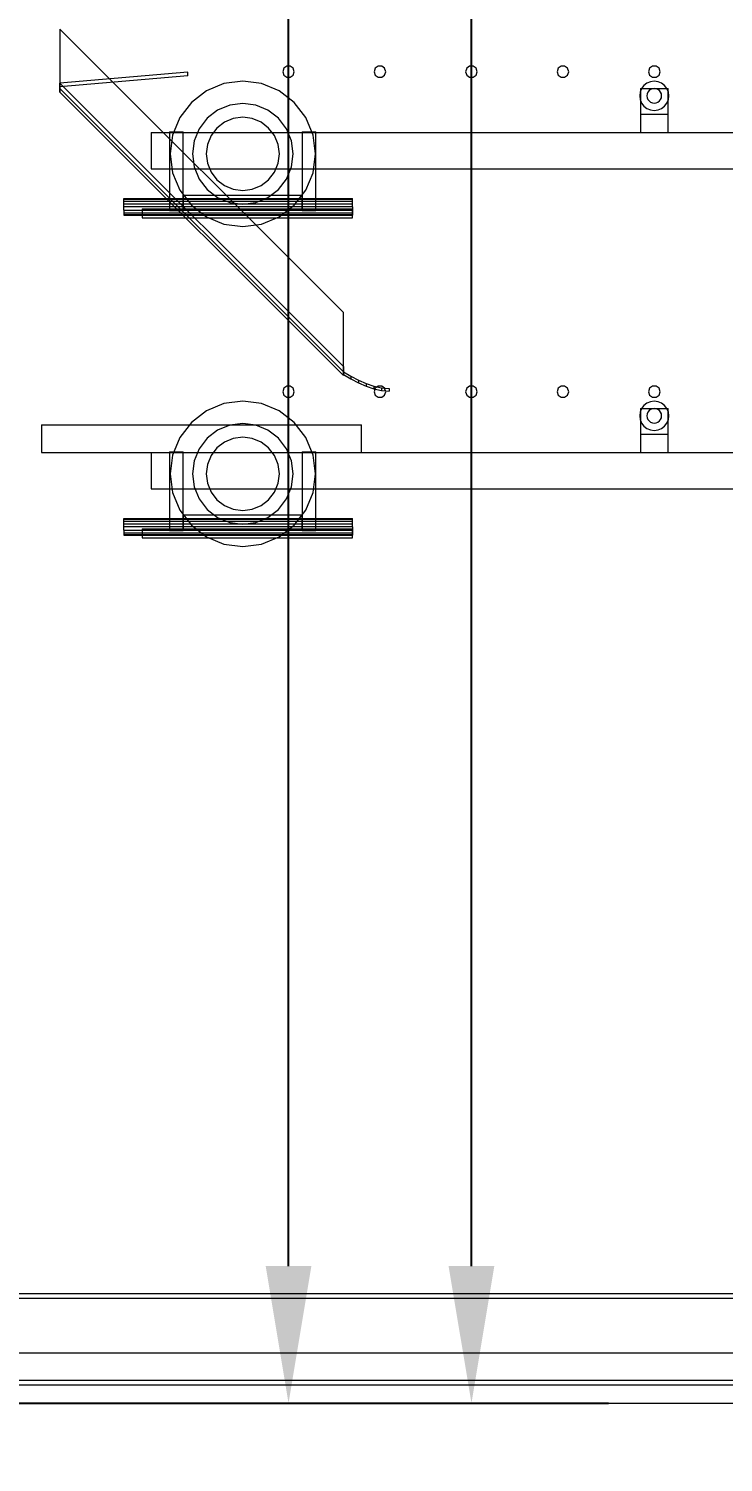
# Model space of a CAD drawing. Header units: millimetres. Extents: x -1970 to 59977, y -50268 to 6837.
# Drawn here: x 39055 to 39815, y -65 to 1503 of the extents above; entities that cross this region are included whole.
import ezdxf

# ---------------------------------------------------------------- set-up
doc = ezdxf.new("R2010")
doc.units = ezdxf.units.MM
for name, color, linetype, lineweight in [('COTAS_O', 1, 'Continuous', 0), ('COTAS_P', 1, 'Continuous', 0), ('lateral_secador', 7, 'Continuous', 0)]:
    doc.layers.add(name, color=color, linetype=linetype, lineweight=lineweight)
doc.dimstyles.new('R19_100', dxfattribs={"dimtxt": 250, "dimasz": 150, "dimexe": 150, "dimexo": 80, "dimgap": 100, "dimtad": 1, "dimtih": 1, "dimtoh": 1, "dimdsep": 46, "dimcen": 0.09, "dimadec": 0, "dimazin": 0, "dimtfac": 1, "dimtdec": 4, "dimtofl": 0, "dimtmove": 0, "dimatfit": 3, "dimfxl": 1, "dimtolj": 1, "dimtzin": 0, "dimarcsym": 0})

# ---------------------------------------------------------------- blocks, each defined once
blk = doc.blocks.new('*D11')
at = {"layer": 'COTAS_P', "color": 0, "lineweight": -2, "transparency": 16777216}
for p, q in [((39019.3, 3500), (39489.3, 3500)), ((39339.3, 150), (39339.3, 3350)), ((39019.3, 0), (39489.3, 0))]:
    blk.add_line(p, q, dxfattribs=at)
at = {"layer": 'COTAS_P', "color": 0, "transparency": 16777216}
for points in [[(39314.3, 3350), (39364.3, 3350), (39339.3, 3500)], [(39314.3, 150), (39364.3, 150), (39339.3, 0)]]:
    blk.add_solid(points, dxfattribs=at)
at = {"layer": 'Defpoints', "color": 0, "transparency": 16777216}
for p in [(38939.3, 3500), (39339.3, 3500), (38939.3, 0)]:
    blk.add_point(p, dxfattribs=at)
blk = doc.blocks.new('*D22')
at = {"layer": 'COTAS_O', "color": 0, "lineweight": -2, "transparency": 16777216}
for p, q in [((38839.3, -80), (38839.3, -1050)), ((58839.3, -80), (58839.3, -1050)), ((38989.3, -900), (58689.3, -900))]:
    blk.add_line(p, q, dxfattribs=at)
at = {"layer": 'COTAS_O', "color": 0, "transparency": 16777216}
for points in [[(38989.3, -875), (38989.3, -925), (38839.3, -900)], [(58689.3, -875), (58689.3, -925), (58839.3, -900)]]:
    blk.add_solid(points, dxfattribs=at)
at = {"layer": 'Defpoints', "color": 0, "transparency": 16777216}
for p in [(38839.3, 0), (58839.3, 0), (58839.3, -900)]:
    blk.add_point(p, dxfattribs=at)
blk = doc.blocks.new('*D23')
at = {"layer": 'COTAS_O', "color": 0, "lineweight": -2, "transparency": 16777216}
for p, q in [((38919.3, 3000), (39689.3, 3000)), ((39539.3, 150), (39539.3, 2850)), ((38919.3, 0), (39689.3, 0))]:
    blk.add_line(p, q, dxfattribs=at)
at = {"layer": 'COTAS_O', "color": 0, "transparency": 16777216}
for points in [[(39514.3, 2850), (39564.3, 2850), (39539.3, 3000)], [(39514.3, 150), (39564.3, 150), (39539.3, 0)]]:
    blk.add_solid(points, dxfattribs=at)
at = {"layer": 'Defpoints', "color": 0, "transparency": 16777216}
for p in [(38839.3, 3000), (39539.3, 3000), (38839.3, 0)]:
    blk.add_point(p, dxfattribs=at)
blk = doc.blocks.new('*D24')
at = {"layer": 'COTAS_P', "color": 0, "lineweight": -2, "transparency": 16777216}
for p, q in [((112.7, -80), (112.7, -2650)), ((59977.3, -80), (59977.3, -2650)), ((262.7, -2500), (59827.3, -2500))]:
    blk.add_line(p, q, dxfattribs=at)
at = {"layer": 'COTAS_P', "color": 0, "transparency": 16777216}
for points in [[(262.7, -2475), (262.7, -2525), (112.7, -2500)], [(59827.3, -2475), (59827.3, -2525), (59977.3, -2500)]]:
    blk.add_solid(points, dxfattribs=at)
at = {"layer": 'Defpoints', "color": 0, "transparency": 16777216}
for p in [(112.7, 0), (59977.3, 0), (59977.3, -2500)]:
    blk.add_point(p, dxfattribs=at)

msp = doc.modelspace()

# ---------------------------------------------------------------- linework, layer by layer
at = {"layer": 'lateral_secador'}
for p, q in [((39399.253, 1193), (39089.253, 1503)), ((39089.253, 1503), (39089.253, 1434)), ((39334.116, 1460.082), (39332.903, 1456.35)), ((39337.291, 1462.389), (39334.116, 1460.082)), ((39341.215, 1462.389), (39337.291, 1462.389)), ((39344.39, 1460.082), (39341.215, 1462.389)), ((39345.603, 1456.35), (39344.39, 1460.082)), ((39434.116, 1460.082), (39432.903, 1456.35)), ((39437.291, 1462.389), (39434.116, 1460.082)), ((39441.215, 1462.389), (39437.291, 1462.389)), ((39444.39, 1460.082), (39441.215, 1462.389)), ((39445.603, 1456.35), (39444.39, 1460.082)), ((39534.116, 1460.082), (39532.903, 1456.35)), ((39537.291, 1462.389), (39534.116, 1460.082)), ((39541.215, 1462.389), (39537.291, 1462.389)), ((39544.39, 1460.082), (39541.215, 1462.389)), ((39545.603, 1456.35), (39544.39, 1460.082)), ((39634.116, 1460.082), (39632.903, 1456.35)), ((39637.291, 1462.389), (39634.116, 1460.082)), ((39641.215, 1462.389), (39637.291, 1462.389)), ((39644.39, 1460.082), (39641.215, 1462.389)), ((39645.603, 1456.35), (39644.39, 1460.082)), ((39734.116, 1460.082), (39732.903, 1456.35)), ((39737.291, 1462.389), (39734.116, 1460.082)), ((39741.215, 1462.389), (39737.291, 1462.389)), ((39744.39, 1460.082), (39741.215, 1462.389)), ((39745.603, 1456.35), (39744.39, 1460.082)), ((39229.253, 1456), (39089.253, 1444)), ((39229.253, 1452), (39089.253, 1440)), ((39089.253, 1444), (39399.253, 1134)), ((39089.253, 1438), (39089.253, 1444)), ((39089.253, 1444), (39089.253, 1440)), ((39229.253, 1452), (39229.253, 1456)), ((39268.677, 1443.291), (39249.503, 1435.349)), ((39289.253, 1446), (39268.677, 1443.291)), ((39309.829, 1443.291), (39289.253, 1446)), ((39329.003, 1435.349), (39309.829, 1443.291)), ((39332.903, 1456.35), (39334.116, 1452.618)), ((39334.116, 1452.618), (39337.291, 1450.311)), ((39337.291, 1450.311), (39341.215, 1450.311)), ((39341.215, 1450.311), (39344.39, 1452.618)), ((39344.39, 1452.618), (39345.603, 1456.35)), ((39432.903, 1456.35), (39434.116, 1452.618)), ((39434.116, 1452.618), (39437.291, 1450.311)), ((39437.291, 1450.311), (39441.215, 1450.311)), ((39441.215, 1450.311), (39444.39, 1452.618)), ((39444.39, 1452.618), (39445.603, 1456.35)), ((39532.903, 1456.35), (39534.116, 1452.618)), ((39534.116, 1452.618), (39537.291, 1450.311)), ((39537.291, 1450.311), (39541.215, 1450.311)), ((39541.215, 1450.311), (39544.39, 1452.618)), ((39544.39, 1452.618), (39545.603, 1456.35)), ((39632.903, 1456.35), (39634.116, 1452.618)), ((39634.116, 1452.618), (39637.291, 1450.311)), ((39637.291, 1450.311), (39641.215, 1450.311)), ((39641.215, 1450.311), (39644.39, 1452.618)), ((39644.39, 1452.618), (39645.603, 1456.35)), ((39731.253, 1443.856), (39727.939, 1441.314)), ((39735.112, 1445.455), (39731.253, 1443.856)), ((39732.903, 1456.35), (39734.116, 1452.618)), ((39734.116, 1452.618), (39737.291, 1450.311)), ((39739.253, 1446), (39735.112, 1445.455)), ((39737.291, 1450.311), (39741.215, 1450.311)), ((39743.394, 1445.455), (39739.253, 1446)), ((39741.215, 1450.311), (39744.39, 1452.618)), ((39747.253, 1443.856), (39743.394, 1445.455)), ((39744.39, 1452.618), (39745.603, 1456.35)), ((39750.567, 1441.314), (39747.253, 1443.856)), ((39089.253, 1438), (39399.253, 1128)), ((39089.253, 1434), (39089.253, 1438)), ((39089.253, 1434), (39399.253, 1124)), ((39249.503, 1435.349), (39233.038, 1422.715)), ((39345.468, 1422.715), (39329.003, 1435.349)), ((39723.798, 1434.141), (39723.253, 1430)), ((39723.253, 1430), (39723.798, 1425.859)), ((39725.397, 1438), (39723.798, 1434.141)), ((39724.253, 1438), (39754.253, 1438)), ((39724.253, 1438), (39724.253, 1410)), ((39727.939, 1441.314), (39725.397, 1438)), ((39731.526, 1432.071), (39731.253, 1430)), ((39731.253, 1430), (39731.526, 1427.929)), ((39732.325, 1434), (39731.526, 1432.071)), ((39731.526, 1427.929), (39732.325, 1426)), ((39733.596, 1435.657), (39732.325, 1434)), ((39735.253, 1436.928), (39733.596, 1435.657)), ((39737.182, 1437.727), (39735.253, 1436.928)), ((39739.253, 1438), (39737.182, 1437.727)), ((39741.324, 1437.727), (39739.253, 1438)), ((39743.253, 1436.928), (39741.324, 1437.727)), ((39744.91, 1435.657), (39743.253, 1436.928)), ((39746.181, 1434), (39744.91, 1435.657)), ((39746.98, 1432.071), (39746.181, 1434)), ((39746.181, 1426), (39746.98, 1427.929)), ((39747.253, 1430), (39746.98, 1432.071)), ((39746.98, 1427.929), (39747.253, 1430)), ((39753.109, 1438), (39750.567, 1441.314)), ((39754.708, 1434.141), (39753.109, 1438)), ((39754.253, 1410), (39754.253, 1438)), ((39755.253, 1430), (39754.708, 1434.141)), ((39754.708, 1425.859), (39755.253, 1430)), ((39233.038, 1422.715), (39220.404, 1406.25)), ((39261.753, 1414.131), (39250.362, 1405.391)), ((39275.018, 1419.626), (39261.753, 1414.131)), ((39289.253, 1421.5), (39275.018, 1419.626)), ((39303.488, 1419.626), (39289.253, 1421.5)), ((39316.753, 1414.131), (39303.488, 1419.626)), ((39328.144, 1405.391), (39316.753, 1414.131)), ((39358.102, 1406.25), (39345.468, 1422.715)), ((39723.798, 1425.859), (39725.397, 1422)), ((39725.397, 1422), (39727.939, 1418.686)), ((39727.939, 1418.686), (39731.253, 1416.144)), ((39731.253, 1416.144), (39735.112, 1414.545)), ((39732.325, 1426), (39733.596, 1424.343)), ((39733.596, 1424.343), (39735.253, 1423.072)), ((39735.112, 1414.545), (39739.253, 1414)), ((39735.253, 1423.072), (39737.182, 1422.273)), ((39737.182, 1422.273), (39739.253, 1422)), ((39739.253, 1422), (39741.324, 1422.273)), ((39739.253, 1414), (39743.394, 1414.545)), ((39741.324, 1422.273), (39743.253, 1423.072)), ((39743.253, 1423.072), (39744.91, 1424.343)), ((39743.394, 1414.545), (39747.253, 1416.144)), ((39744.91, 1424.343), (39746.181, 1426)), ((39747.253, 1416.144), (39750.567, 1418.686)), ((39750.567, 1418.686), (39753.109, 1422)), ((39753.109, 1422), (39754.708, 1425.859)), ((39220.404, 1406.25), (39212.462, 1387.076)), ((39250.362, 1405.391), (39241.622, 1394)), ((39269.253, 1401.141), (39260.969, 1394.784)), ((39278.9, 1405.137), (39269.253, 1401.141)), ((39289.253, 1406.5), (39278.9, 1405.137)), ((39299.606, 1405.137), (39289.253, 1406.5)), ((39309.253, 1401.141), (39299.606, 1405.137)), ((39317.537, 1394.784), (39309.253, 1401.141)), ((39336.884, 1394), (39328.144, 1405.391)), ((39366.044, 1387.076), (39358.102, 1406.25)), ((39724.253, 1410), (39754.253, 1410)), ((39724.253, 1410), (39724.253, 1390)), ((39754.253, 1390), (39754.253, 1410)), ((39189.253, 1390), (58489.253, 1390)), ((39189.253, 1390), (39189.253, 1350)), ((39209.253, 1390.5), (39224.253, 1390.5)), ((39209.253, 1390.5), (39209.253, 1304.5)), ((39212.462, 1387.076), (39209.753, 1366.5)), ((39224.253, 1304.5), (39224.253, 1390.5)), ((39236.127, 1380.735), (39234.253, 1366.5)), ((39241.622, 1394), (39236.127, 1380.735)), ((39254.612, 1386.5), (39250.616, 1376.853)), ((39260.969, 1394.784), (39254.612, 1386.5)), ((39323.894, 1386.5), (39317.537, 1394.784)), ((39327.89, 1376.853), (39323.894, 1386.5)), ((39342.379, 1380.735), (39336.884, 1394)), ((39344.253, 1366.5), (39342.379, 1380.735)), ((39354.253, 1390.5), (39369.253, 1390.5)), ((39354.253, 1390.5), (39354.253, 1304.5)), ((39368.753, 1366.5), (39366.044, 1387.076)), ((39369.253, 1304.5), (39369.253, 1390.5)), ((39724.253, 1390), (39754.253, 1390)), ((39209.753, 1366.5), (39212.462, 1345.924)), ((39234.253, 1366.5), (39236.127, 1352.265)), ((39250.616, 1376.853), (39249.253, 1366.5)), ((39249.253, 1366.5), (39250.616, 1356.147)), ((39329.253, 1366.5), (39327.89, 1376.853)), ((39327.89, 1356.147), (39329.253, 1366.5)), ((39342.379, 1352.265), (39344.253, 1366.5)), ((39366.044, 1345.924), (39368.753, 1366.5)), ((39189.253, 1350), (58489.253, 1350)), ((39236.127, 1352.265), (39241.622, 1339)), ((39250.616, 1356.147), (39254.612, 1346.5)), ((39323.894, 1346.5), (39327.89, 1356.147)), ((39336.884, 1339), (39342.379, 1352.265)), ((39212.462, 1345.924), (39220.404, 1326.75)), ((39241.622, 1339), (39250.362, 1327.609)), ((39254.612, 1346.5), (39260.969, 1338.216)), ((39260.969, 1338.216), (39269.253, 1331.859)), ((39309.253, 1331.859), (39317.537, 1338.216)), ((39317.537, 1338.216), (39323.894, 1346.5)), ((39328.144, 1327.609), (39336.884, 1339)), ((39358.102, 1326.75), (39366.044, 1345.924)), ((39159.253, 1316.815), (39159.253, 1317.5)), ((39159.253, 1317.5), (39409.253, 1317.5)), ((39220.404, 1326.75), (39233.038, 1310.285)), ((39224.253, 1321.5), (39354.253, 1321.5)), ((39224.253, 1321.5), (39224.253, 1306.5)), ((39250.362, 1327.609), (39261.753, 1318.869)), ((39261.753, 1318.869), (39275.018, 1313.374)), ((39269.253, 1331.859), (39278.9, 1327.863)), ((39278.9, 1327.863), (39289.253, 1326.5)), ((39289.253, 1326.5), (39299.606, 1327.863)), ((39299.606, 1327.863), (39309.253, 1331.859)), ((39303.488, 1313.374), (39316.753, 1318.869)), ((39316.753, 1318.869), (39328.144, 1327.609)), ((39345.468, 1310.285), (39358.102, 1326.75)), ((39354.253, 1306.5), (39354.253, 1321.5)), ((39409.253, 1316.815), (39409.253, 1317.5)), ((39159.253, 1314.864), (39159.253, 1316.815)), ((39159.253, 1316.815), (39409.253, 1316.815)), ((39159.253, 1311.944), (39159.253, 1314.864)), ((39159.253, 1314.864), (39409.253, 1314.864)), ((39159.253, 1308.5), (39159.253, 1311.944)), ((39159.253, 1311.944), (39409.253, 1311.944)), ((39159.253, 1305.056), (39159.253, 1308.5)), ((39409.253, 1308.5), (39159.253, 1308.5)), ((39159.253, 1305.056), (39159.253, 1302.136)), ((39159.253, 1305.056), (39409.253, 1305.056)), ((39159.253, 1302.136), (39159.253, 1300.185)), ((39159.253, 1302.136), (39409.253, 1302.136)), ((39179.253, 1306.5), (39409.253, 1306.5)), ((39179.253, 1306.5), (39179.253, 1296.5)), ((39209.253, 1304.5), (39224.253, 1304.5)), ((39224.253, 1306.5), (39354.253, 1306.5)), ((39233.038, 1310.285), (39249.503, 1297.651)), ((39275.018, 1313.374), (39289.253, 1311.5)), ((39289.253, 1311.5), (39303.488, 1313.374)), ((39329.003, 1297.651), (39345.468, 1310.285)), ((39354.253, 1304.5), (39369.253, 1304.5)), ((39409.253, 1314.864), (39409.253, 1316.815)), ((39409.253, 1311.944), (39409.253, 1314.864)), ((39409.253, 1308.5), (39409.253, 1311.944)), ((39409.253, 1308.5), (39409.253, 1305.056)), ((39409.253, 1296.5), (39409.253, 1306.5)), ((39409.253, 1305.056), (39409.253, 1302.136)), ((39409.253, 1302.136), (39409.253, 1300.185)), ((39159.253, 1300.185), (39159.253, 1299.5)), ((39159.253, 1300.185), (39409.253, 1300.185)), ((39159.253, 1299.5), (39409.253, 1299.5)), ((39179.253, 1296.5), (39409.253, 1296.5)), ((39249.503, 1297.651), (39268.677, 1289.709)), ((39268.677, 1289.709), (39289.253, 1287)), ((39289.253, 1287), (39309.829, 1289.709)), ((39309.829, 1289.709), (39329.003, 1297.651)), ((39409.253, 1300.185), (39409.253, 1299.5)), ((39399.253, 1124), (39399.253, 1193)), ((39399.253, 1134), (39399.253, 1128)), ((39399.253, 1128), (39399.253, 1124)), ((39399.253, 1128), (39407.586, 1123.341)), ((39399.253, 1125), (39399.253, 1128)), ((39399.253, 1125), (39407.586, 1120.341)), ((39407.586, 1123.341), (39407.586, 1120.341)), ((39407.586, 1123.341), (39415.92, 1119)), ((39407.586, 1120.341), (39415.92, 1116)), ((39415.92, 1119), (39415.92, 1116)), ((39415.92, 1119), (39424.253, 1115.272)), ((39415.92, 1116), (39424.253, 1112.272)), ((39424.253, 1115.272), (39424.253, 1112.272)), ((39424.253, 1115.272), (39432.586, 1112.412)), ((39334.116, 1110.082), (39332.903, 1106.35)), ((39332.903, 1106.35), (39334.116, 1102.618)), ((39337.291, 1112.389), (39334.116, 1110.082)), ((39334.116, 1102.618), (39337.291, 1100.311)), ((39341.215, 1112.389), (39337.291, 1112.389)), ((39337.291, 1100.311), (39341.215, 1100.311)), ((39344.39, 1110.082), (39341.215, 1112.389)), ((39341.215, 1100.311), (39344.39, 1102.618)), ((39345.603, 1106.35), (39344.39, 1110.082)), ((39344.39, 1102.618), (39345.603, 1106.35)), ((39424.253, 1112.272), (39432.586, 1109.412)), ((39432.586, 1112.412), (39432.586, 1109.412)), ((39432.586, 1112.412), (39440.92, 1110.613)), ((39432.586, 1109.412), (39440.92, 1107.613)), ((39434.116, 1110.082), (39432.903, 1106.35)), ((39432.903, 1106.35), (39434.116, 1102.618)), ((39437.291, 1112.389), (39434.116, 1110.082)), ((39434.116, 1102.618), (39437.291, 1100.311)), ((39441.215, 1112.389), (39437.291, 1112.389)), ((39437.291, 1100.311), (39441.215, 1100.311)), ((39440.92, 1110.613), (39440.92, 1107.613)), ((39440.92, 1110.613), (39449.253, 1110)), ((39440.92, 1107.613), (39449.253, 1107)), ((39444.39, 1110.082), (39441.215, 1112.389)), ((39441.215, 1100.311), (39444.39, 1102.618)), ((39445.603, 1106.35), (39444.39, 1110.082)), ((39444.39, 1102.618), (39445.603, 1106.35)), ((39449.253, 1110), (39449.253, 1107)), ((39534.116, 1110.082), (39532.903, 1106.35)), ((39532.903, 1106.35), (39534.116, 1102.618)), ((39537.291, 1112.389), (39534.116, 1110.082)), ((39534.116, 1102.618), (39537.291, 1100.311)), ((39541.215, 1112.389), (39537.291, 1112.389)), ((39537.291, 1100.311), (39541.215, 1100.311)), ((39544.39, 1110.082), (39541.215, 1112.389)), ((39541.215, 1100.311), (39544.39, 1102.618)), ((39545.603, 1106.35), (39544.39, 1110.082)), ((39544.39, 1102.618), (39545.603, 1106.35)), ((39634.116, 1110.082), (39632.903, 1106.35)), ((39632.903, 1106.35), (39634.116, 1102.618)), ((39637.291, 1112.389), (39634.116, 1110.082)), ((39634.116, 1102.618), (39637.291, 1100.311)), ((39641.215, 1112.389), (39637.291, 1112.389)), ((39637.291, 1100.311), (39641.215, 1100.311)), ((39644.39, 1110.082), (39641.215, 1112.389)), ((39641.215, 1100.311), (39644.39, 1102.618)), ((39645.603, 1106.35), (39644.39, 1110.082)), ((39644.39, 1102.618), (39645.603, 1106.35)), ((39734.116, 1110.082), (39732.903, 1106.35)), ((39732.903, 1106.35), (39734.116, 1102.618)), ((39737.291, 1112.389), (39734.116, 1110.082)), ((39734.116, 1102.618), (39737.291, 1100.311)), ((39741.215, 1112.389), (39737.291, 1112.389)), ((39737.291, 1100.311), (39741.215, 1100.311)), ((39744.39, 1110.082), (39741.215, 1112.389)), ((39741.215, 1100.311), (39744.39, 1102.618)), ((39745.603, 1106.35), (39744.39, 1110.082)), ((39744.39, 1102.618), (39745.603, 1106.35)), ((39249.503, 1085.349), (39233.038, 1072.715)), ((39268.677, 1093.291), (39249.503, 1085.349)), ((39289.253, 1096), (39268.677, 1093.291)), ((39309.829, 1093.291), (39289.253, 1096)), ((39329.003, 1085.349), (39309.829, 1093.291)), ((39345.468, 1072.715), (39329.003, 1085.349)), ((39723.798, 1084.141), (39723.253, 1080)), ((39725.397, 1088), (39723.798, 1084.141)), ((39724.253, 1088), (39754.253, 1088)), ((39724.253, 1088), (39724.253, 1060)), ((39727.939, 1091.314), (39725.397, 1088)), ((39731.253, 1093.856), (39727.939, 1091.314)), ((39735.112, 1095.455), (39731.253, 1093.856)), ((39731.526, 1082.071), (39731.253, 1080)), ((39732.325, 1084), (39731.526, 1082.071)), ((39733.596, 1085.657), (39732.325, 1084)), ((39735.253, 1086.928), (39733.596, 1085.657)), ((39739.253, 1096), (39735.112, 1095.455)), ((39737.182, 1087.727), (39735.253, 1086.928)), ((39739.253, 1088), (39737.182, 1087.727)), ((39743.394, 1095.455), (39739.253, 1096)), ((39741.324, 1087.727), (39739.253, 1088)), ((39743.253, 1086.928), (39741.324, 1087.727)), ((39744.91, 1085.657), (39743.253, 1086.928)), ((39747.253, 1093.856), (39743.394, 1095.455)), ((39746.181, 1084), (39744.91, 1085.657)), ((39746.98, 1082.071), (39746.181, 1084)), ((39747.253, 1080), (39746.98, 1082.071)), ((39750.567, 1091.314), (39747.253, 1093.856)), ((39753.109, 1088), (39750.567, 1091.314)), ((39754.708, 1084.141), (39753.109, 1088)), ((39754.253, 1060), (39754.253, 1088)), ((39755.253, 1080), (39754.708, 1084.141)), ((39069.253, 1070), (39419.253, 1070)), ((39069.253, 1070), (39069.253, 1040)), ((39233.038, 1072.715), (39220.404, 1056.25)), ((39275.018, 1069.626), (39261.753, 1064.131)), ((39289.253, 1071.5), (39275.018, 1069.626)), ((39303.488, 1069.626), (39289.253, 1071.5)), ((39316.753, 1064.131), (39303.488, 1069.626)), ((39358.102, 1056.25), (39345.468, 1072.715)), ((39419.253, 1040), (39419.253, 1070)), ((39723.253, 1080), (39723.798, 1075.859)), ((39723.798, 1075.859), (39725.397, 1072)), ((39725.397, 1072), (39727.939, 1068.686)), ((39727.939, 1068.686), (39731.253, 1066.144)), ((39731.253, 1080), (39731.526, 1077.929)), ((39731.526, 1077.929), (39732.325, 1076)), ((39732.325, 1076), (39733.596, 1074.343)), ((39733.596, 1074.343), (39735.253, 1073.072)), ((39735.253, 1073.072), (39737.182, 1072.273)), ((39737.182, 1072.273), (39739.253, 1072)), ((39739.253, 1072), (39741.324, 1072.273)), ((39741.324, 1072.273), (39743.253, 1073.072)), ((39743.253, 1073.072), (39744.91, 1074.343)), ((39744.91, 1074.343), (39746.181, 1076)), ((39746.181, 1076), (39746.98, 1077.929)), ((39746.98, 1077.929), (39747.253, 1080)), ((39747.253, 1066.144), (39750.567, 1068.686)), ((39750.567, 1068.686), (39753.109, 1072)), ((39753.109, 1072), (39754.708, 1075.859)), ((39754.708, 1075.859), (39755.253, 1080)), ((39220.404, 1056.25), (39212.462, 1037.076)), ((39250.362, 1055.391), (39241.622, 1044)), ((39261.753, 1064.131), (39250.362, 1055.391)), ((39269.253, 1051.141), (39260.969, 1044.784)), ((39278.9, 1055.137), (39269.253, 1051.141)), ((39289.253, 1056.5), (39278.9, 1055.137)), ((39299.606, 1055.137), (39289.253, 1056.5)), ((39309.253, 1051.141), (39299.606, 1055.137)), ((39317.537, 1044.784), (39309.253, 1051.141)), ((39328.144, 1055.391), (39316.753, 1064.131)), ((39336.884, 1044), (39328.144, 1055.391)), ((39366.044, 1037.076), (39358.102, 1056.25)), ((39724.253, 1060), (39754.253, 1060)), ((39724.253, 1060), (39724.253, 1040)), ((39731.253, 1066.144), (39735.112, 1064.545)), ((39735.112, 1064.545), (39739.253, 1064)), ((39739.253, 1064), (39743.394, 1064.545)), ((39743.394, 1064.545), (39747.253, 1066.144)), ((39754.253, 1040), (39754.253, 1060)), ((39069.253, 1040), (39419.253, 1040)), ((39189.253, 1040), (58489.253, 1040)), ((39189.253, 1040), (39189.253, 1000)), ((39209.253, 1040.5), (39224.253, 1040.5)), ((39209.253, 1040.5), (39209.253, 954.5)), ((39212.462, 1037.076), (39209.753, 1016.5)), ((39224.253, 954.5), (39224.253, 1040.5)), ((39241.622, 1044), (39236.127, 1030.735)), ((39254.612, 1036.5), (39250.616, 1026.853)), ((39260.969, 1044.784), (39254.612, 1036.5)), ((39323.894, 1036.5), (39317.537, 1044.784)), ((39327.89, 1026.853), (39323.894, 1036.5)), ((39342.379, 1030.735), (39336.884, 1044)), ((39354.253, 1040.5), (39369.253, 1040.5)), ((39354.253, 1040.5), (39354.253, 954.5)), ((39368.753, 1016.5), (39366.044, 1037.076)), ((39369.253, 954.5), (39369.253, 1040.5)), ((39724.253, 1040), (39754.253, 1040)), ((39236.127, 1030.735), (39234.253, 1016.5)), ((39250.616, 1026.853), (39249.253, 1016.5)), ((39329.253, 1016.5), (39327.89, 1026.853)), ((39344.253, 1016.5), (39342.379, 1030.735)), ((39209.753, 1016.5), (39212.462, 995.924)), ((39234.253, 1016.5), (39236.127, 1002.265)), ((39249.253, 1016.5), (39250.616, 1006.147)), ((39250.616, 1006.147), (39254.612, 996.5)), ((39323.894, 996.5), (39327.89, 1006.147)), ((39327.89, 1006.147), (39329.253, 1016.5)), ((39342.379, 1002.265), (39344.253, 1016.5)), ((39366.044, 995.924), (39368.753, 1016.5)), ((39189.253, 1000), (58489.253, 1000)), ((39212.462, 995.924), (39220.404, 976.75)), ((39236.127, 1002.265), (39241.622, 989)), ((39241.622, 989), (39250.362, 977.609)), ((39254.612, 996.5), (39260.969, 988.216)), ((39260.969, 988.216), (39269.253, 981.859)), ((39309.253, 981.859), (39317.537, 988.216)), ((39317.537, 988.216), (39323.894, 996.5)), ((39328.144, 977.609), (39336.884, 989)), ((39336.884, 989), (39342.379, 1002.265)), ((39358.102, 976.75), (39366.044, 995.924)), ((39220.404, 976.75), (39233.038, 960.285)), ((39250.362, 977.609), (39261.753, 968.869)), ((39269.253, 981.859), (39278.9, 977.863)), ((39278.9, 977.863), (39289.253, 976.5)), ((39289.253, 976.5), (39299.606, 977.863)), ((39299.606, 977.863), (39309.253, 981.859)), ((39316.753, 968.869), (39328.144, 977.609)), ((39345.468, 960.285), (39358.102, 976.75)), ((39159.253, 966.815), (39159.253, 967.5)), ((39159.253, 967.5), (39409.253, 967.5)), ((39159.253, 964.864), (39159.253, 966.815)), ((39159.253, 966.815), (39409.253, 966.815)), ((39159.253, 961.944), (39159.253, 964.864)), ((39159.253, 964.864), (39409.253, 964.864)), ((39159.253, 958.5), (39159.253, 961.944)), ((39159.253, 961.944), (39409.253, 961.944)), ((39159.253, 955.056), (39159.253, 958.5)), ((39409.253, 958.5), (39159.253, 958.5)), ((39224.253, 971.5), (39354.253, 971.5)), ((39224.253, 971.5), (39224.253, 956.5)), ((39233.038, 960.285), (39249.503, 947.651)), ((39261.753, 968.869), (39275.018, 963.374)), ((39275.018, 963.374), (39289.253, 961.5)), ((39289.253, 961.5), (39303.488, 963.374)), ((39303.488, 963.374), (39316.753, 968.869)), ((39329.003, 947.651), (39345.468, 960.285)), ((39354.253, 956.5), (39354.253, 971.5)), ((39409.253, 966.815), (39409.253, 967.5)), ((39409.253, 964.864), (39409.253, 966.815)), ((39409.253, 961.944), (39409.253, 964.864)), ((39409.253, 958.5), (39409.253, 961.944)), ((39409.253, 958.5), (39409.253, 955.056)), ((39159.253, 955.056), (39159.253, 952.136)), ((39159.253, 955.056), (39409.253, 955.056)), ((39159.253, 952.136), (39159.253, 950.185)), ((39159.253, 952.136), (39409.253, 952.136)), ((39159.253, 950.185), (39159.253, 949.5)), ((39159.253, 950.185), (39409.253, 950.185)), ((39159.253, 949.5), (39409.253, 949.5)), ((39179.253, 956.5), (39409.253, 956.5)), ((39179.253, 956.5), (39179.253, 946.5)), ((39179.253, 946.5), (39409.253, 946.5)), ((39209.253, 954.5), (39224.253, 954.5)), ((39224.253, 956.5), (39354.253, 956.5)), ((39249.503, 947.651), (39268.677, 939.709)), ((39309.829, 939.709), (39329.003, 947.651)), ((39354.253, 954.5), (39369.253, 954.5)), ((39409.253, 946.5), (39409.253, 956.5)), ((39409.253, 955.056), (39409.253, 952.136)), ((39409.253, 952.136), (39409.253, 950.185)), ((39409.253, 950.185), (39409.253, 949.5)), ((39268.677, 939.709), (39289.253, 937)), ((39289.253, 937), (39309.829, 939.709)), ((38839.253, 120), (58839.253, 120)), ((38839.253, 115), (58839.253, 115)), ((38839.253, 55), (58839.253, 55)), ((38839.253, 25), (58839.253, 25)), ((38839.253, 20), (58839.253, 20)), ((38839.253, 0), (39839.253, 0)), ((38839.253, 0), (58839.253, 0))]:
    msp.add_line(p, q, dxfattribs=at)

# ---------------------------------------------------------------- dimensions: what is measured, and where the dimension line sits
at = {"layer": 'COTAS_O'}
for p2, distance, picture, middle in [((38839.253, 3000), -700, '*D23', (39539.253, 1500)), ((58839.253, 0), -900, '*D22', (48839.253, -900))]:
    dim = msp.add_aligned_dim(p1=(38839.253, 0), p2=p2, distance=distance, text='<> O', dimstyle='R19_100', dxfattribs=at)
    dim.commit()
    dim.dimension.update_dxf_attribs({"geometry": picture, "text_midpoint": middle})
at = {"layer": 'COTAS_P'}
for p1, p2, distance, picture, middle in [((38939.253, 0), (38939.253, 3500), -400, '*D11', (39339.253, 1750)), ((112.7, 0), (59977.253, 0), -2500, '*D24', (30044.976, -2500))]:
    dim = msp.add_aligned_dim(p1=p1, p2=p2, distance=distance, text='<> P', dimstyle='R19_100', dxfattribs=at)
    dim.commit()
    dim.dimension.update_dxf_attribs({"geometry": picture, "text_midpoint": middle})

doc.saveas('drawing.dxf')
